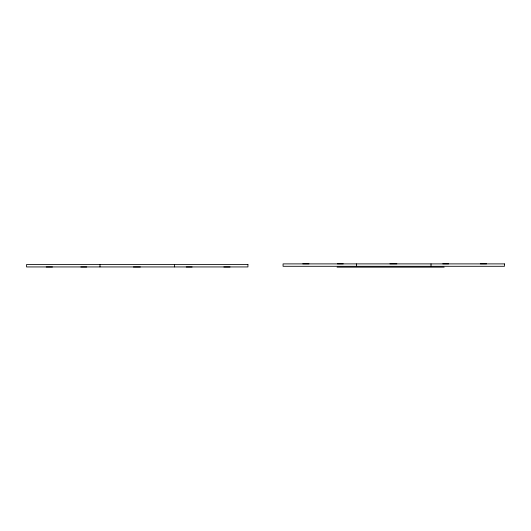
<?xml version="1.0" encoding="UTF-8"?>
<svg xmlns="http://www.w3.org/2000/svg" width="531" height="531" viewBox="0 0 531 531"><rect width="100%" height="100%" fill="white"/><g stroke="black" fill="none" stroke-linecap="round" stroke-linejoin="round"><path stroke-width="0.8" d="M302.75 263.847L308.982 263.847M337.364 263.847L343.245 263.847M389.9 263.847L396.883 263.847M442.761 263.847L448.642 263.847M480.336 263.847L486.575 263.847M46.23 266.987L52.469 266.987M80.851 266.987L86.726 266.987M133.387 266.987L140.363 266.987M186.248 266.987L192.122 266.987M223.823 266.987L230.056 266.987M337.079 267.153L444.155 267.153M431.019 263.894L431.019 266.296M356.5 263.894L356.5 266.296M174.5 264.531L174.5 266.94M99.981 264.531L99.981 266.94M504.45 263.894L283.069 263.894L283.069 266.296L504.45 266.296L504.45 263.894M247.931 264.531L26.55 264.531L26.55 266.94L247.931 266.94L247.931 264.531"/></g></svg>
